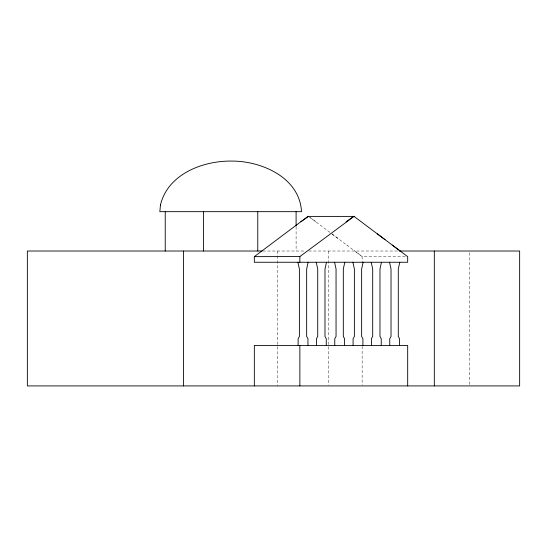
<?xml version="1.0" encoding="UTF-8"?>
<svg xmlns="http://www.w3.org/2000/svg" width="547" height="547" viewBox="0 0 547 547"><rect width="100%" height="100%" fill="white"/><g stroke="black" fill="none" stroke-linecap="round" stroke-linejoin="round"><path stroke-width="0.41" stroke-dasharray="2.73 2.05" d="M262.847 251.018L305.281 251.018M308.679 251.018L398.592 251.018M405.231 256.632L362.148 256.564L354.449 250.786M310.17 217.624L315.947 221.904M308.604 216.4L330.06 232.496M331.872 233.849L347.372 245.48M331.981 233.938L339.051 239.237M346.743 245.015L362.148 256.564L362.148 262.259M469.511 252.721L469.511 385.922M362.148 346.292L362.148 385.081M328.2 251.018L328.2 385.067M296.098 226.738L296.098 251.018M277.274 251.018L277.274 385.922"/><path stroke-width="0.82" d="M308.152 262.259L306.662 269.001L306.662 336.46L307.947 338.702L307.947 345.451M326.477 262.259L324.986 269.001L324.986 336.46L326.272 338.702L326.272 345.451M344.801 262.259L343.311 269.001L343.311 336.46L344.596 338.702L344.596 345.451M381.457 262.259L379.967 269.001L379.967 336.46L381.238 338.702L381.238 345.451M399.782 262.259L398.291 269.001L398.291 336.46L399.563 338.702L399.563 345.451M363.14 262.259L361.635 269.001L361.635 336.46L362.914 338.702L362.914 345.451M346.073 221.904L353.772 216.202L407.679 256.639L407.679 262.259L254.334 262.259L254.334 256.639L308.241 216.202M254.334 256.639L299.865 256.564L354.046 216.4L308.604 216.4L300.857 221.74M262.034 251.018L27.35 251.018L27.35 385.922L519.65 385.922L519.65 251.018L399.331 251.018M377.3 233.849L385.061 239.668M392.288 245.083L399.98 250.861M316.221 262.259L317.725 269.001L317.725 336.46L316.446 338.702L316.446 345.451M389.532 262.259L391.023 269.001L391.023 336.46L389.751 338.702L389.751 345.451M371.208 262.259L372.698 269.001L372.698 336.46L371.413 338.702L371.413 345.451M352.883 262.259L354.374 269.001L354.374 336.46L353.088 338.702L353.088 345.451M334.559 262.259L336.049 269.001L336.049 336.46L334.764 338.702L334.764 345.451M297.903 262.259L299.394 269.001L299.394 336.46L298.122 338.702L298.122 345.451M434.325 251.018L434.325 385.922M407.679 385.922L407.679 345.451L254.334 345.451L254.334 385.922M299.865 256.564L299.865 262.259M299.865 345.451L299.865 385.922M296.098 211.668L296.098 225.897M257.774 211.668L257.774 251.018M203.559 211.668L203.559 251.018M183.512 251.018L183.512 385.922M165.235 211.668L165.235 251.018M160.449 205.063L159.84 211.668L301.493 211.668C299.804 177.748 261.657 160.921 231.73 161.078C202.889 160.668 167.655 174.165 160.449 205.063"/></g></svg>
